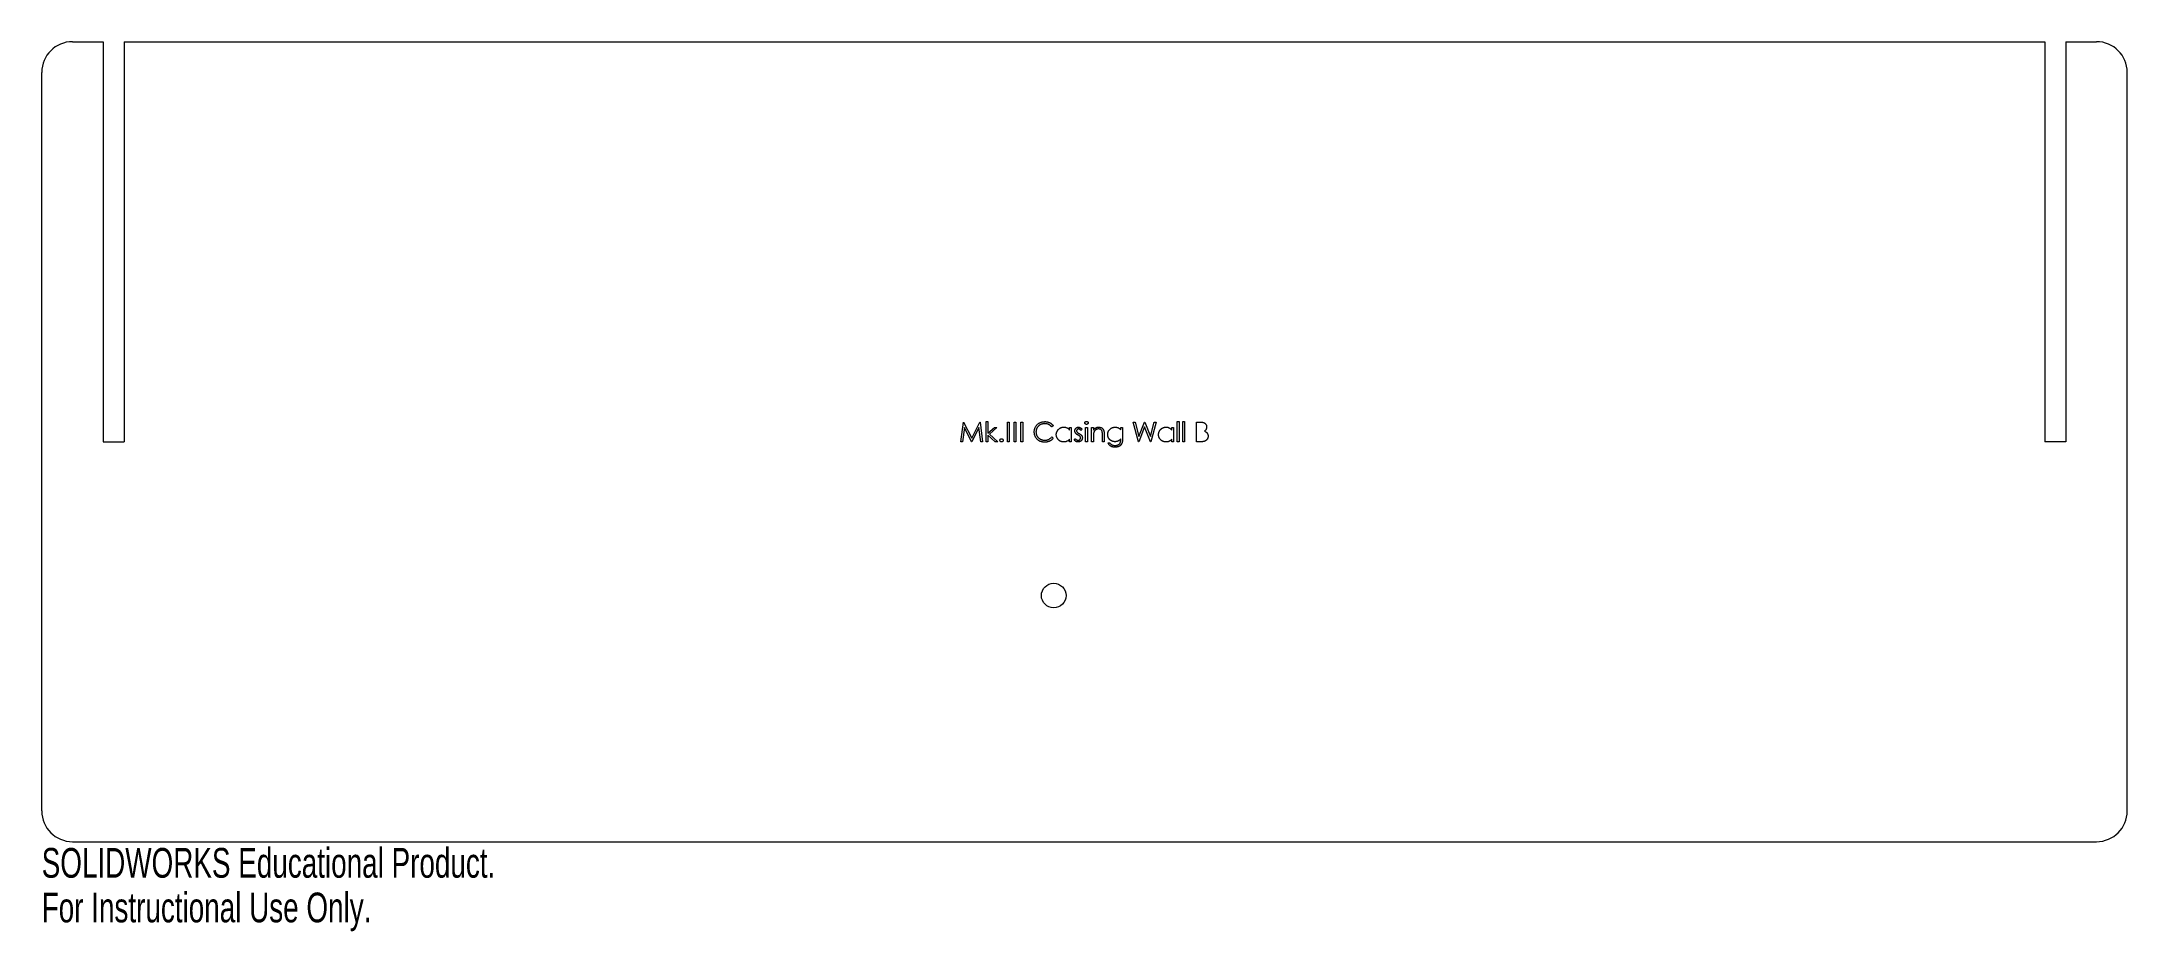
# Model space of a CAD drawing. Header units: millimetres. Extents: x 0 to 339, y -15 to 130.
import ezdxf

# ---------------------------------------------------------------- set-up
doc = ezdxf.new("R2010")
doc.units = ezdxf.units.MM
doc.styles.add('SLDTEXTSTYLE0', font='TXT', dxfattribs={"width": 0.7})

msp = doc.modelspace()

# ---------------------------------------------------------------- linework, layer by layer
at = {"color": 7, "linetype": 'Continuous', "lineweight": 15}
for p, q in [((5, 130), (10, 130)), ((10, 130), (10, 65)), ((13.4, 130), (325.4, 130)), ((13.4, 130), (13.4, 65)), ((325.4, 130), (325.4, 65)), ((328.8, 130), (333.8, 130)), ((328.8, 130), (328.8, 65)), ((0, 5), (0, 125)), ((338.8, 5), (338.8, 125)), ((149.31, 65), (149.73, 68.17)), ((149.73, 68.17), (149.77, 68.17)), ((149.77, 68.17), (151.08, 65.57)), ((151.08, 65.57), (152.39, 68.17)), ((152.39, 68.17), (152.43, 68.17)), ((152.43, 68.17), (152.85, 65)), ((153.42, 65), (153.42, 68.26)), ((153.42, 68.26), (153.71, 68.26)), ((153.71, 68.26), (153.71, 66.37)), ((156.88, 65), (156.88, 68.17)), ((156.88, 68.17), (157.17, 68.17)), ((157.17, 68.17), (157.17, 65)), ((157.98, 65), (157.98, 68.17)), ((157.98, 68.17), (158.27, 68.17)), ((158.27, 68.17), (158.27, 65)), ((159.08, 65), (159.08, 68.17)), ((159.08, 68.17), (159.37, 68.17)), ((159.37, 68.17), (159.37, 65)), ((178.16, 65), (177.32, 68.17)), ((177.32, 68.17), (177.61, 68.17)), ((177.61, 68.17), (178.23, 65.85)), ((178.23, 65.85), (179.16, 68.17)), ((179.16, 68.17), (179.2, 68.17)), ((179.2, 68.17), (180.11, 65.86)), ((180.11, 65.86), (180.73, 68.17)), ((181.02, 68.17), (180.17, 65)), ((180.73, 68.17), (181.02, 68.17)), ((184.48, 65), (184.48, 68.26)), ((184.48, 68.26), (184.77, 68.26)), ((184.77, 68.26), (184.77, 65)), ((185.38, 65), (185.38, 68.26)), ((185.38, 68.26), (185.66, 68.26)), ((185.66, 68.26), (185.66, 65)), ((187.62, 65), (187.62, 68.17)), ((187.62, 68.17), (188.24, 68.17)), ((10, 65), (13.4, 65)), ((149.6, 65), (149.31, 65)), ((149.9, 67.29), (149.6, 65)), ((151.05, 65), (149.9, 67.29)), ((151.12, 65), (151.05, 65)), ((152.26, 67.28), (151.12, 65)), ((152.57, 65), (152.26, 67.28)), ((152.85, 65), (152.57, 65)), ((153.71, 65), (153.42, 65)), ((153.71, 66.37), (154.76, 67.32)), ((154.89, 65), (153.71, 66.07)), ((153.71, 66.07), (153.71, 65)), ((155.17, 67.32), (153.95, 66.22)), ((153.95, 66.22), (155.3, 65)), ((154.76, 67.32), (155.17, 67.32)), ((155.3, 65), (154.89, 65)), ((157.17, 65), (156.88, 65)), ((158.27, 65), (157.98, 65)), ((159.37, 65), (159.08, 65)), ((164.33, 67.59), (164.08, 67.4)), ((164.08, 65.77), (164.33, 65.58)), ((166.98, 66.89), (166.98, 67.32)), ((166.98, 67.32), (167.26, 67.32)), ((166.98, 65), (166.98, 65.4)), ((167.26, 65), (166.98, 65)), ((167.26, 67.32), (167.26, 65)), ((167.71, 65.27), (167.9, 65.49)), ((169.01, 67.03), (168.82, 66.83)), ((169.58, 65), (169.58, 67.32)), ((169.58, 67.32), (169.87, 67.32)), ((169.87, 65), (169.58, 65)), ((169.87, 67.32), (169.87, 65)), ((170.56, 65), (170.56, 67.32)), ((170.56, 67.32), (170.85, 67.32)), ((170.85, 65), (170.56, 65)), ((170.85, 67.32), (170.85, 66.9)), ((170.85, 65.84), (170.85, 65)), ((172.31, 65), (172.31, 66.09)), ((172.6, 65), (172.31, 65)), ((172.6, 66.18), (172.6, 65)), ((173.21, 64.84), (173.49, 64.84)), ((175.28, 66.91), (175.28, 67.32)), ((175.28, 67.32), (175.57, 67.32)), ((175.28, 65.32), (175.28, 65.44)), ((175.57, 67.32), (175.57, 65.48)), ((178.2, 65), (178.16, 65)), ((179.17, 67.43), (178.2, 65)), ((180.12, 65), (179.17, 67.43)), ((180.17, 65), (180.12, 65)), ((183.59, 66.89), (183.59, 67.32)), ((183.59, 67.32), (183.87, 67.32)), ((183.59, 65), (183.59, 65.4)), ((183.87, 65), (183.59, 65)), ((183.87, 67.32), (183.87, 65)), ((184.77, 65), (184.48, 65)), ((185.66, 65), (185.38, 65)), ((188.47, 65), (187.62, 65)), ((328.8, 65), (325.4, 65)), ((5, 0), (333.8, 0))]:
    msp.add_line(p, q, dxfattribs=at)
msp.add_circle((164.4, 40), 2, dxfattribs=at)
for centre, start, end in [((5, 125), 90, 180), ((333.8, 125), 0, 90), ((5, 5), 180, 270), ((333.8, 5), 270, 0)]:
    msp.add_arc(centre, 5, start, end, dxfattribs=at)
for points, knots in [([(161.24, 66.61), (161.24, 66.66), (161.24, 66.78), (161.27, 66.94), (161.3, 67.1), (161.36, 67.25), (161.43, 67.39), (161.51, 67.53), (161.61, 67.66), (161.72, 67.78), (161.85, 67.89), (161.98, 67.99), (162.12, 68.07), (162.27, 68.14), (162.43, 68.19), (162.6, 68.23), (162.77, 68.25), (162.89, 68.25), (162.95, 68.26)], [0, 0, 0, 0, 0.064558, 0.127014, 0.187955, 0.248014, 0.307748, 0.368235, 0.42947, 0.492743, 0.556258, 0.618217, 0.679655, 0.741246, 0.803415, 0.866815, 0.932328, 1, 1, 1, 1]), ([(162.93, 67.93), (162.9, 67.93), (162.83, 67.93), (162.74, 67.92), (162.65, 67.91), (162.56, 67.89), (162.47, 67.86), (162.38, 67.83), (162.3, 67.79), (162.21, 67.75), (162.13, 67.7), (162.06, 67.65), (161.99, 67.6), (161.92, 67.54), (161.86, 67.48), (161.8, 67.41), (161.75, 67.34), (161.7, 67.27), (161.66, 67.19), (161.62, 67.11), (161.59, 67.03), (161.57, 66.94), (161.55, 66.86), (161.53, 66.77), (161.52, 66.68), (161.52, 66.62), (161.52, 66.58)], [0, 0, 0, 0, 0.043955, 0.087502, 0.130463, 0.172752, 0.215403, 0.25765, 0.300153, 0.343121, 0.385925, 0.427686, 0.468818, 0.509492, 0.549883, 0.58998, 0.630405, 0.670869, 0.711384, 0.751627, 0.791776, 0.832459, 0.873319, 0.914543, 0.956924, 1, 1, 1, 1]), ([(164.08, 67.4), (164.07, 67.42), (164.03, 67.46), (163.97, 67.52), (163.91, 67.58), (163.85, 67.63), (163.79, 67.68), (163.72, 67.72), (163.65, 67.76), (163.55, 67.81), (163.43, 67.86), (163.27, 67.9), (163.1, 67.93), (162.99, 67.93), (162.93, 67.93)], [0, 0, 0, 0, 0.063163, 0.125475, 0.187121, 0.248294, 0.309295, 0.36985, 0.430973, 0.492456, 0.616148, 0.740844, 0.868183, 1, 1, 1, 1]), ([(162.95, 68.26), (162.98, 68.26), (163.06, 68.26), (163.16, 68.25), (163.27, 68.23), (163.37, 68.21), (163.47, 68.19), (163.56, 68.16), (163.66, 68.12), (163.75, 68.08), (163.83, 68.04), (163.92, 67.99), (164, 67.93), (164.07, 67.87), (164.14, 67.81), (164.21, 67.74), (164.27, 67.67), (164.31, 67.62), (164.33, 67.59)], [0, 0, 0, 0, 0.068548, 0.135683, 0.201215, 0.265682, 0.329267, 0.392395, 0.45507, 0.517127, 0.57879, 0.63974, 0.700192, 0.759806, 0.819628, 0.879355, 0.939512, 1, 1, 1, 1]), ([(169.46, 68.05), (169.46, 68.07), (169.46, 68.1), (169.48, 68.15), (169.5, 68.19), (169.54, 68.23), (169.58, 68.26), (169.62, 68.28), (169.67, 68.29), (169.71, 68.3), (169.72, 68.3)], [0, 0, 0, 0, 0.12329, 0.242149, 0.363437, 0.489745, 0.618115, 0.744894, 0.868932, 1, 1, 1, 1]), ([(169.72, 67.81), (169.71, 67.81), (169.67, 67.81), (169.62, 67.83), (169.58, 67.85), (169.54, 67.88), (169.5, 67.92), (169.48, 67.96), (169.46, 68), (169.46, 68.04), (169.46, 68.05)], [0, 0, 0, 0, 0.131867, 0.256661, 0.384213, 0.513365, 0.640443, 0.761085, 0.879146, 1, 1, 1, 1]), ([(169.72, 68.3), (169.74, 68.3), (169.78, 68.29), (169.83, 68.28), (169.87, 68.26), (169.91, 68.23), (169.95, 68.19), (169.97, 68.15), (169.99, 68.1), (169.99, 68.07), (169.99, 68.05)], [0, 0, 0, 0, 0.131899, 0.258284, 0.384341, 0.51198, 0.638632, 0.75923, 0.877412, 1, 1, 1, 1]), ([(169.99, 68.05), (169.99, 68.04), (169.99, 68), (169.97, 67.96), (169.95, 67.92), (169.91, 67.88), (169.87, 67.85), (169.83, 67.82), (169.78, 67.81), (169.74, 67.81), (169.72, 67.81)], [0, 0, 0, 0, 0.120162, 0.237546, 0.357497, 0.484917, 0.613329, 0.74015, 0.867301, 1, 1, 1, 1]), ([(188.24, 68.17), (188.27, 68.17), (188.32, 68.17), (188.41, 68.17), (188.49, 68.16), (188.56, 68.15), (188.63, 68.14), (188.7, 68.13), (188.76, 68.11), (188.83, 68.08), (188.91, 68.04), (188.99, 67.97), (189.07, 67.89), (189.13, 67.81), (189.18, 67.71), (189.22, 67.61), (189.24, 67.5), (189.24, 67.43), (189.24, 67.39)], [0, 0, 0, 0, 0.062594, 0.121323, 0.17668, 0.228365, 0.276868, 0.321879, 0.364099, 0.403356, 0.477968, 0.550535, 0.623584, 0.698175, 0.773354, 0.847281, 0.922818, 1, 1, 1, 1]), ([(155.66, 65.22), (155.66, 65.24), (155.66, 65.28), (155.68, 65.33), (155.7, 65.37), (155.74, 65.41), (155.78, 65.45), (155.82, 65.47), (155.87, 65.49), (155.91, 65.49), (155.93, 65.49)], [0, 0, 0, 0, 0.129097, 0.252046, 0.373905, 0.501038, 0.628171, 0.751376, 0.872426, 1, 1, 1, 1]), ([(155.93, 64.96), (155.91, 64.96), (155.87, 64.96), (155.82, 64.98), (155.78, 65), (155.74, 65.04), (155.71, 65.08), (155.68, 65.12), (155.67, 65.17), (155.66, 65.21), (155.66, 65.22)], [0, 0, 0, 0, 0.1277566, 0.2494144, 0.3727965, 0.5001113, 0.6286099, 0.7506434, 0.8737684, 1, 1, 1, 1]), ([(155.93, 65.49), (155.94, 65.49), (155.98, 65.49), (156.03, 65.47), (156.07, 65.45), (156.11, 65.41), (156.15, 65.37), (156.17, 65.33), (156.19, 65.28), (156.19, 65.24), (156.19, 65.22)], [0, 0, 0, 0, 0.127519, 0.249986, 0.371792, 0.49887, 0.625948, 0.748492, 0.870959, 1, 1, 1, 1]), ([(156.19, 65.22), (156.19, 65.21), (156.19, 65.17), (156.17, 65.12), (156.15, 65.08), (156.12, 65.04), (156.07, 65), (156.03, 64.98), (155.98, 64.96), (155.94, 64.96), (155.93, 64.96)], [0, 0, 0, 0, 0.1261777, 0.2488206, 0.37154, 0.4999837, 0.6272442, 0.7492255, 0.872298, 1, 1, 1, 1]), ([(161.64, 65.47), (161.61, 65.51), (161.55, 65.59), (161.46, 65.72), (161.39, 65.85), (161.34, 65.99), (161.29, 66.14), (161.26, 66.29), (161.24, 66.44), (161.24, 66.55), (161.24, 66.61)], [0, 0, 0, 0, 0.124329, 0.247156, 0.36878, 0.490734, 0.613614, 0.738958, 0.867311, 1, 1, 1, 1]), ([(161.52, 66.58), (161.52, 66.54), (161.53, 66.45), (161.55, 66.31), (161.58, 66.18), (161.62, 66.06), (161.68, 65.94), (161.75, 65.83), (161.83, 65.72), (161.93, 65.63), (162.03, 65.54), (162.14, 65.46), (162.26, 65.39), (162.39, 65.34), (162.52, 65.3), (162.66, 65.27), (162.8, 65.25), (162.9, 65.25), (162.95, 65.24)], [0, 0, 0, 0, 0.064323, 0.12629, 0.186726, 0.246146, 0.305576, 0.365429, 0.426326, 0.48884, 0.551725, 0.613919, 0.675484, 0.737334, 0.800229, 0.864502, 0.931041, 1, 1, 1, 1]), ([(162.95, 64.92), (162.92, 64.92), (162.85, 64.92), (162.75, 64.93), (162.65, 64.94), (162.56, 64.95), (162.47, 64.97), (162.38, 65), (162.29, 65.02), (162.21, 65.06), (162.13, 65.09), (162.05, 65.13), (161.97, 65.18), (161.9, 65.23), (161.83, 65.28), (161.77, 65.34), (161.7, 65.41), (161.66, 65.45), (161.64, 65.47)], [0, 0, 0, 0, 0.069663, 0.13775, 0.203917, 0.26878, 0.332414, 0.394754, 0.45618, 0.516996, 0.577396, 0.637198, 0.696999, 0.756756, 0.816554, 0.876948, 0.938132, 1, 1, 1, 1]), ([(162.95, 65.24), (163, 65.25), (163.11, 65.25), (163.27, 65.27), (163.43, 65.32), (163.57, 65.37), (163.71, 65.45), (163.84, 65.54), (163.97, 65.65), (164.04, 65.73), (164.08, 65.77)], [0, 0, 0, 0, 0.128515, 0.252949, 0.374755, 0.49594, 0.617181, 0.740909, 0.867811, 1, 1, 1, 1]), ([(164.33, 65.58), (164.31, 65.56), (164.27, 65.51), (164.21, 65.43), (164.14, 65.37), (164.07, 65.3), (163.99, 65.24), (163.91, 65.19), (163.83, 65.14), (163.74, 65.09), (163.65, 65.05), (163.56, 65.02), (163.46, 64.99), (163.37, 64.96), (163.27, 64.94), (163.16, 64.93), (163.06, 64.92), (162.99, 64.92), (162.95, 64.92)], [0, 0, 0, 0, 0.0616742, 0.1230531, 0.183475, 0.2437265, 0.3042789, 0.3648629, 0.4259462, 0.4873912, 0.5492204, 0.6111436, 0.6735285, 0.7369615, 0.8007853, 0.8660126, 0.9321007, 1, 1, 1, 1]), ([(164.82, 66.17), (164.82, 66.21), (164.82, 66.29), (164.84, 66.4), (164.87, 66.52), (164.91, 66.63), (164.96, 66.73), (165.02, 66.83), (165.09, 66.92), (165.18, 67.01), (165.27, 67.09), (165.36, 67.16), (165.47, 67.23), (165.57, 67.27), (165.68, 67.31), (165.8, 67.34), (165.92, 67.36), (166, 67.36), (166.04, 67.36)], [0, 0, 0, 0, 0.063775, 0.126079, 0.186904, 0.247574, 0.308003, 0.369132, 0.432033, 0.496791, 0.561611, 0.624914, 0.686726, 0.748079, 0.809582, 0.871631, 0.934886, 1, 1, 1, 1]), ([(166.03, 64.96), (165.99, 64.96), (165.91, 64.96), (165.79, 64.98), (165.68, 65.01), (165.57, 65.04), (165.46, 65.1), (165.36, 65.16), (165.26, 65.23), (165.17, 65.31), (165.09, 65.4), (165.02, 65.49), (164.96, 65.59), (164.91, 65.7), (164.87, 65.81), (164.84, 65.92), (164.82, 66.04), (164.82, 66.13), (164.82, 66.17)], [0, 0, 0, 0, 0.06462, 0.127433, 0.189004, 0.24993, 0.310668, 0.372329, 0.434939, 0.499576, 0.564191, 0.626735, 0.688109, 0.749294, 0.810331, 0.871901, 0.935046, 1, 1, 1, 1]), ([(166.98, 65.4), (166.95, 65.37), (166.88, 65.29), (166.78, 65.2), (166.67, 65.12), (166.55, 65.06), (166.43, 65.02), (166.3, 64.98), (166.17, 64.96), (166.08, 64.96), (166.03, 64.96)], [0, 0, 0, 0, 0.134298, 0.262085, 0.38627, 0.507165, 0.6273, 0.748145, 0.87237, 1, 1, 1, 1]), ([(166.04, 67.36), (166.09, 67.36), (166.18, 67.36), (166.32, 67.34), (166.44, 67.3), (166.57, 67.25), (166.68, 67.19), (166.79, 67.1), (166.89, 67.01), (166.95, 66.93), (166.98, 66.89)], [0, 0, 0, 0, 0.129862, 0.254654, 0.376015, 0.495255, 0.614798, 0.738106, 0.865196, 1, 1, 1, 1]), ([(168.37, 64.96), (168.34, 64.96), (168.28, 64.96), (168.18, 64.98), (168.09, 65), (168, 65.04), (167.92, 65.09), (167.84, 65.14), (167.77, 65.2), (167.73, 65.25), (167.71, 65.27)], [0, 0, 0, 0, 0.1267425, 0.251724, 0.3772187, 0.5046935, 0.6314582, 0.7554011, 0.8777005, 1, 1, 1, 1]), ([(167.83, 66.75), (167.83, 66.77), (167.83, 66.82), (167.84, 66.88), (167.86, 66.94), (167.87, 66.99), (167.9, 67.05), (167.93, 67.1), (167.96, 67.14), (168, 67.19), (168.04, 67.23), (168.09, 67.26), (168.14, 67.29), (168.19, 67.32), (168.24, 67.34), (168.3, 67.35), (168.36, 67.36), (168.4, 67.36), (168.42, 67.36)], [0, 0, 0, 0, 0.067978, 0.133044, 0.196507, 0.258613, 0.319728, 0.380873, 0.442636, 0.505079, 0.567881, 0.628814, 0.68891, 0.748765, 0.809386, 0.870884, 0.934037, 1, 1, 1, 1]), ([(167.94, 66.39), (167.92, 66.42), (167.89, 66.47), (167.86, 66.56), (167.84, 66.66), (167.83, 66.72), (167.83, 66.75)], [0, 0, 0, 0, 0.246252, 0.492591, 0.74057, 1, 1, 1, 1]), ([(167.9, 65.49), (167.92, 65.47), (167.95, 65.43), (168.01, 65.38), (168.06, 65.34), (168.12, 65.3), (168.18, 65.28), (168.24, 65.26), (168.3, 65.25), (168.34, 65.24), (168.36, 65.24)], [0, 0, 0, 0, 0.147476, 0.285904, 0.417172, 0.540501, 0.659238, 0.775006, 0.887229, 1, 1, 1, 1]), ([(168.34, 66.08), (168.32, 66.09), (168.27, 66.12), (168.2, 66.16), (168.15, 66.2), (168.09, 66.24), (168.05, 66.28), (168, 66.32), (167.97, 66.35), (167.95, 66.38), (167.94, 66.39)], [0, 0, 0, 0, 0.157762, 0.30595, 0.443775, 0.572824, 0.692154, 0.802296, 0.905564, 1, 1, 1, 1]), ([(168.42, 67.08), (168.4, 67.07), (168.36, 67.07), (168.3, 67.05), (168.25, 67.02), (168.2, 66.98), (168.17, 66.93), (168.14, 66.88), (168.12, 66.82), (168.12, 66.78), (168.12, 66.76)], [0, 0, 0, 0, 0.124958, 0.245901, 0.369166, 0.498511, 0.628504, 0.751028, 0.873724, 1, 1, 1, 1]), ([(168.12, 66.76), (168.12, 66.75), (168.12, 66.71), (168.14, 66.65), (168.16, 66.6), (168.18, 66.57), (168.2, 66.55)], [0, 0, 0, 0, 0.2400399, 0.4794032, 0.7317567, 1, 1, 1, 1]), ([(168.2, 66.55), (168.2, 66.54), (168.22, 66.53), (168.25, 66.5), (168.28, 66.47), (168.32, 66.44), (168.36, 66.41), (168.41, 66.38), (168.47, 66.35), (168.51, 66.33), (168.53, 66.31)], [0, 0, 0, 0, 0.083425, 0.17756, 0.283982, 0.402217, 0.533568, 0.676121, 0.831649, 1, 1, 1, 1]), ([(168.69, 65.84), (168.68, 65.85), (168.67, 65.86), (168.64, 65.89), (168.6, 65.92), (168.56, 65.95), (168.52, 65.98), (168.46, 66.01), (168.4, 66.04), (168.36, 66.07), (168.34, 66.08)], [0, 0, 0, 0, 0.076875, 0.167462, 0.27227, 0.389551, 0.520801, 0.666263, 0.825545, 1, 1, 1, 1]), ([(168.36, 65.24), (168.39, 65.25), (168.44, 65.25), (168.52, 65.27), (168.59, 65.3), (168.65, 65.35), (168.7, 65.41), (168.74, 65.48), (168.76, 65.54), (168.77, 65.59), (168.77, 65.62)], [0, 0, 0, 0, 0.134042, 0.261896, 0.387836, 0.517686, 0.644509, 0.764718, 0.880291, 1, 1, 1, 1]), ([(169.05, 65.63), (169.05, 65.61), (169.05, 65.56), (169.04, 65.5), (169.03, 65.43), (169.01, 65.37), (168.98, 65.31), (168.95, 65.26), (168.91, 65.2), (168.86, 65.15), (168.81, 65.11), (168.76, 65.07), (168.7, 65.03), (168.64, 65.01), (168.58, 64.99), (168.51, 64.97), (168.44, 64.96), (168.4, 64.96), (168.37, 64.96)], [0, 0, 0, 0, 0.064548, 0.127199, 0.188597, 0.24864, 0.309525, 0.370037, 0.431889, 0.495704, 0.559519, 0.621372, 0.682397, 0.743568, 0.805498, 0.86864, 0.933066, 1, 1, 1, 1]), ([(168.42, 67.36), (168.44, 67.36), (168.49, 67.36), (168.57, 67.34), (168.64, 67.32), (168.72, 67.28), (168.79, 67.23), (168.87, 67.17), (168.94, 67.11), (168.99, 67.06), (169.01, 67.03)], [0, 0, 0, 0, 0.105714, 0.213412, 0.326127, 0.444452, 0.569061, 0.702712, 0.846318, 1, 1, 1, 1]), ([(168.82, 66.83), (168.8, 66.85), (168.77, 66.89), (168.72, 66.94), (168.67, 66.98), (168.62, 67.02), (168.57, 67.04), (168.52, 67.06), (168.47, 67.07), (168.44, 67.08), (168.42, 67.08)], [0, 0, 0, 0, 0.158223, 0.305036, 0.441309, 0.565963, 0.683525, 0.793334, 0.898518, 1, 1, 1, 1]), ([(168.53, 66.31), (168.55, 66.3), (168.6, 66.27), (168.67, 66.23), (168.73, 66.19), (168.79, 66.15), (168.83, 66.11), (168.88, 66.07), (168.92, 66.03), (168.94, 66), (168.95, 65.99)], [0, 0, 0, 0, 0.158989, 0.307115, 0.446213, 0.574876, 0.694152, 0.804581, 0.906593, 1, 1, 1, 1]), ([(168.77, 65.62), (168.77, 65.64), (168.77, 65.68), (168.75, 65.74), (168.73, 65.79), (168.7, 65.82), (168.69, 65.84)], [0, 0, 0, 0, 0.253475, 0.500453, 0.745578, 1, 1, 1, 1]), ([(168.95, 65.99), (168.96, 65.96), (169, 65.91), (169.03, 65.82), (169.05, 65.73), (169.05, 65.66), (169.05, 65.63)], [0, 0, 0, 0, 0.248839, 0.495235, 0.743336, 1, 1, 1, 1]), ([(170.85, 66.9), (170.88, 66.94), (170.93, 67.01), (171.03, 67.11), (171.14, 67.19), (171.25, 67.25), (171.36, 67.3), (171.48, 67.34), (171.6, 67.36), (171.69, 67.36), (171.73, 67.36)], [0, 0, 0, 0, 0.140976, 0.273569, 0.398988, 0.51993, 0.63811, 0.756589, 0.87686, 1, 1, 1, 1]), ([(170.89, 66.46), (170.89, 66.45), (170.88, 66.41), (170.87, 66.36), (170.86, 66.29), (170.86, 66.22), (170.85, 66.14), (170.85, 66.04), (170.85, 65.94), (170.85, 65.88), (170.85, 65.84)], [0, 0, 0, 0, 0.076995, 0.167615, 0.271052, 0.38946, 0.520843, 0.666399, 0.826094, 1, 1, 1, 1]), ([(171.68, 67.08), (171.66, 67.08), (171.61, 67.07), (171.54, 67.07), (171.48, 67.05), (171.41, 67.03), (171.35, 67.01), (171.29, 66.98), (171.23, 66.94), (171.18, 66.9), (171.13, 66.85), (171.08, 66.81), (171.03, 66.76), (171, 66.7), (170.96, 66.65), (170.93, 66.59), (170.91, 66.53), (170.9, 66.48), (170.89, 66.46)], [0, 0, 0, 0, 0.063986, 0.126627, 0.188984, 0.25023, 0.312351, 0.374574, 0.438148, 0.50292, 0.567974, 0.630771, 0.692935, 0.754398, 0.815218, 0.876117, 0.938015, 1, 1, 1, 1]), ([(172.28, 66.62), (172.27, 66.66), (172.25, 66.72), (172.2, 66.82), (172.14, 66.9), (172.07, 66.96), (171.99, 67.02), (171.9, 67.05), (171.79, 67.07), (171.72, 67.07), (171.68, 67.08)], [0, 0, 0, 0, 0.13552, 0.260833, 0.378476, 0.493178, 0.609281, 0.729981, 0.859261, 1, 1, 1, 1]), ([(171.73, 67.36), (171.77, 67.36), (171.85, 67.36), (171.98, 67.33), (172.09, 67.29), (172.2, 67.23), (172.29, 67.16), (172.38, 67.08), (172.45, 66.98), (172.49, 66.89), (172.52, 66.82), (172.54, 66.75), (172.56, 66.67), (172.57, 66.59), (172.58, 66.5), (172.59, 66.4), (172.6, 66.3), (172.6, 66.22), (172.6, 66.18)], [0, 0, 0, 0, 0.07724, 0.151178, 0.223488, 0.295543, 0.366976, 0.437131, 0.507044, 0.57856, 0.616614, 0.658756, 0.704491, 0.754803, 0.809332, 0.868274, 0.932073, 1, 1, 1, 1]), ([(172.31, 66.09), (172.31, 66.12), (172.31, 66.18), (172.31, 66.27), (172.31, 66.35), (172.3, 66.42), (172.3, 66.48), (172.29, 66.53), (172.29, 66.58), (172.28, 66.61), (172.28, 66.62)], [0, 0, 0, 0, 0.17885, 0.34211, 0.489826, 0.623254, 0.74008, 0.841483, 0.928908, 1, 1, 1, 1]), ([(173.17, 66.17), (173.17, 66.19), (173.17, 66.25), (173.17, 66.32), (173.19, 66.4), (173.2, 66.48), (173.23, 66.55), (173.25, 66.62), (173.29, 66.69), (173.32, 66.76), (173.37, 66.83), (173.41, 66.89), (173.46, 66.95), (173.52, 67.01), (173.57, 67.06), (173.63, 67.11), (173.7, 67.16), (173.77, 67.2), (173.84, 67.24), (173.91, 67.27), (173.98, 67.3), (174.06, 67.32), (174.13, 67.34), (174.21, 67.35), (174.29, 67.36), (174.34, 67.36), (174.36, 67.36)], [0, 0, 0, 0, 0.0420341, 0.0839054, 0.1250689, 0.1661585, 0.2072103, 0.2484907, 0.2898781, 0.3321695, 0.3744758, 0.416225, 0.4576096, 0.4990732, 0.5405534, 0.5822488, 0.6245498, 0.6674328, 0.7103225, 0.7524671, 0.7940648, 0.8352157, 0.8762283, 0.9174462, 0.9586431, 1, 1, 1, 1]), ([(174.35, 65), (174.33, 65), (174.28, 65), (174.2, 65.01), (174.12, 65.02), (174.04, 65.04), (173.97, 65.06), (173.9, 65.09), (173.82, 65.12), (173.75, 65.16), (173.69, 65.2), (173.62, 65.24), (173.56, 65.29), (173.5, 65.34), (173.45, 65.4), (173.4, 65.45), (173.36, 65.52), (173.32, 65.58), (173.28, 65.65), (173.25, 65.72), (173.22, 65.79), (173.2, 65.86), (173.19, 65.94), (173.17, 66.01), (173.17, 66.09), (173.17, 66.14), (173.17, 66.17)], [0, 0, 0, 0, 0.042865, 0.085222, 0.127202, 0.169025, 0.210882, 0.252963, 0.295628, 0.338553, 0.381463, 0.423582, 0.465066, 0.506312, 0.54704, 0.587676, 0.628675, 0.669946, 0.711036, 0.751996, 0.792673, 0.833446, 0.874191, 0.915494, 0.957478, 1, 1, 1, 1]), ([(174.39, 64.1), (174.34, 64.11), (174.25, 64.11), (174.11, 64.12), (173.98, 64.15), (173.86, 64.19), (173.75, 64.23), (173.65, 64.29), (173.56, 64.35), (173.48, 64.42), (173.4, 64.5), (173.33, 64.6), (173.27, 64.71), (173.23, 64.79), (173.21, 64.84)], [0, 0, 0, 0, 0.096491, 0.188474, 0.27684, 0.362137, 0.443437, 0.520166, 0.59271, 0.662917, 0.735419, 0.814881, 0.903061, 1, 1, 1, 1]), ([(173.49, 64.84), (173.51, 64.8), (173.56, 64.73), (173.64, 64.64), (173.73, 64.56), (173.84, 64.5), (173.95, 64.45), (174.08, 64.41), (174.22, 64.39), (174.31, 64.39), (174.36, 64.39)], [0, 0, 0, 0, 0.124716, 0.243805, 0.360062, 0.475112, 0.593525, 0.71935, 0.853855, 1, 1, 1, 1]), ([(175.28, 65.44), (175.25, 65.41), (175.2, 65.34), (175.1, 65.25), (174.99, 65.18), (174.87, 65.11), (174.75, 65.06), (174.62, 65.03), (174.49, 65), (174.4, 65), (174.35, 65)], [0, 0, 0, 0, 0.126561, 0.250895, 0.374719, 0.499826, 0.624964, 0.749039, 0.87318, 1, 1, 1, 1]), ([(174.36, 67.36), (174.41, 67.36), (174.49, 67.36), (174.61, 67.34), (174.73, 67.31), (174.85, 67.26), (174.96, 67.2), (175.07, 67.13), (175.18, 67.03), (175.25, 66.95), (175.28, 66.91)], [0, 0, 0, 0, 0.120911, 0.238762, 0.354755, 0.470359, 0.589144, 0.716329, 0.852445, 1, 1, 1, 1]), ([(174.36, 64.39), (174.41, 64.39), (174.51, 64.39), (174.65, 64.41), (174.77, 64.45), (174.89, 64.5), (174.98, 64.55), (175.07, 64.62), (175.14, 64.69), (175.19, 64.76), (175.21, 64.82), (175.23, 64.87), (175.25, 64.93), (175.26, 65), (175.27, 65.07), (175.28, 65.15), (175.28, 65.23), (175.28, 65.29), (175.28, 65.32)], [0, 0, 0, 0, 0.098171, 0.189264, 0.274463, 0.355023, 0.43092, 0.501086, 0.566608, 0.629721, 0.662711, 0.698766, 0.738611, 0.782581, 0.830409, 0.882578, 0.939229, 1, 1, 1, 1]), ([(175.48, 64.77), (175.47, 64.74), (175.45, 64.69), (175.41, 64.62), (175.37, 64.55), (175.32, 64.48), (175.27, 64.43), (175.21, 64.37), (175.15, 64.32), (175.08, 64.28), (175.01, 64.23), (174.93, 64.2), (174.85, 64.17), (174.76, 64.15), (174.68, 64.13), (174.58, 64.11), (174.49, 64.11), (174.42, 64.1), (174.39, 64.1)], [0, 0, 0, 0, 0.061371, 0.120906, 0.179424, 0.237607, 0.295938, 0.354218, 0.413537, 0.474087, 0.535121, 0.596988, 0.66002, 0.724277, 0.790012, 0.857748, 0.927829, 1, 1, 1, 1]), ([(175.57, 65.48), (175.57, 65.44), (175.57, 65.36), (175.56, 65.25), (175.56, 65.15), (175.55, 65.06), (175.53, 64.98), (175.52, 64.9), (175.5, 64.83), (175.49, 64.79), (175.48, 64.77)], [0, 0, 0, 0, 0.163445, 0.315489, 0.456291, 0.585864, 0.705429, 0.813371, 0.911718, 1, 1, 1, 1]), ([(181.43, 66.17), (181.43, 66.21), (181.43, 66.29), (181.45, 66.4), (181.48, 66.52), (181.52, 66.63), (181.57, 66.73), (181.63, 66.83), (181.7, 66.92), (181.78, 67.01), (181.88, 67.09), (181.97, 67.16), (182.07, 67.23), (182.18, 67.27), (182.29, 67.31), (182.41, 67.34), (182.52, 67.36), (182.61, 67.36), (182.65, 67.36)], [0, 0, 0, 0, 0.063775, 0.126079, 0.186904, 0.247574, 0.308003, 0.369132, 0.432033, 0.496791, 0.561611, 0.624914, 0.686726, 0.748079, 0.809582, 0.871631, 0.934886, 1, 1, 1, 1]), ([(182.64, 64.96), (182.6, 64.96), (182.52, 64.96), (182.4, 64.98), (182.28, 65.01), (182.17, 65.04), (182.07, 65.1), (181.97, 65.16), (181.87, 65.23), (181.78, 65.31), (181.7, 65.4), (181.63, 65.49), (181.57, 65.59), (181.51, 65.7), (181.48, 65.81), (181.45, 65.92), (181.43, 66.04), (181.43, 66.13), (181.43, 66.17)], [0, 0, 0, 0, 0.06462, 0.127433, 0.189004, 0.24993, 0.310668, 0.372329, 0.434939, 0.499576, 0.564191, 0.626735, 0.688109, 0.749294, 0.810331, 0.871901, 0.935046, 1, 1, 1, 1]), ([(183.59, 65.4), (183.55, 65.37), (183.49, 65.29), (183.39, 65.2), (183.28, 65.12), (183.16, 65.06), (183.04, 65.02), (182.91, 64.98), (182.78, 64.96), (182.68, 64.96), (182.64, 64.96)], [0, 0, 0, 0, 0.134298, 0.262085, 0.38627, 0.507165, 0.6273, 0.748145, 0.87237, 1, 1, 1, 1]), ([(182.65, 67.36), (182.69, 67.36), (182.79, 67.36), (182.92, 67.34), (183.05, 67.3), (183.17, 67.25), (183.29, 67.19), (183.4, 67.1), (183.5, 67.01), (183.56, 66.93), (183.59, 66.89)], [0, 0, 0, 0, 0.129862, 0.254654, 0.376015, 0.495255, 0.614798, 0.738106, 0.865196, 1, 1, 1, 1]), ([(189.49, 65.9), (189.49, 65.87), (189.49, 65.81), (189.47, 65.72), (189.45, 65.63), (189.42, 65.55), (189.38, 65.47), (189.33, 65.4), (189.28, 65.33), (189.21, 65.26), (189.14, 65.2), (189.06, 65.15), (188.98, 65.1), (188.89, 65.06), (188.79, 65.04), (188.69, 65.02), (188.59, 65), (188.51, 65), (188.47, 65)], [0, 0, 0, 0, 0.06116, 0.120335, 0.17818, 0.235235, 0.292683, 0.351186, 0.410457, 0.47172, 0.533761, 0.595739, 0.657888, 0.721295, 0.786823, 0.854686, 0.925478, 1, 1, 1, 1]), ([(189.24, 67.39), (189.24, 67.35), (189.24, 67.28), (189.22, 67.18), (189.19, 67.09), (189.15, 67), (189.1, 66.91), (189.04, 66.84), (188.96, 66.77), (188.91, 66.73), (188.88, 66.71)], [0, 0, 0, 0, 0.1305691, 0.2565806, 0.3805516, 0.5036229, 0.6257393, 0.7475486, 0.8717661, 1, 1, 1, 1]), ([(188.88, 66.71), (188.91, 66.7), (188.98, 66.67), (189.08, 66.63), (189.16, 66.57), (189.23, 66.52), (189.29, 66.46), (189.34, 66.39), (189.38, 66.32), (189.42, 66.25), (189.45, 66.16), (189.47, 66.08), (189.49, 65.99), (189.49, 65.93), (189.49, 65.9)], [0, 0, 0, 0, 0.106057, 0.202914, 0.2903, 0.370223, 0.446384, 0.521397, 0.598291, 0.676142, 0.755529, 0.834887, 0.916646, 1, 1, 1, 1])]:
    msp.add_open_spline(points, degree=3, knots=knots, dxfattribs=at)

# ---------------------------------------------------------------- texts
at = {"color": 7, "linetype": 'Continuous', "char_height": 4.8336, "attachment_point": 1, "style": 'SLDTEXTSTYLE0'}
for s, insert in [('SOLIDWORKS Educational Product.', (0, -1.02)), ('For Instructional Use Only.', (0, -8.27))]:
    msp.add_mtext(s, dxfattribs=dict(at, insert=insert))

doc.saveas('drawing.dxf')
